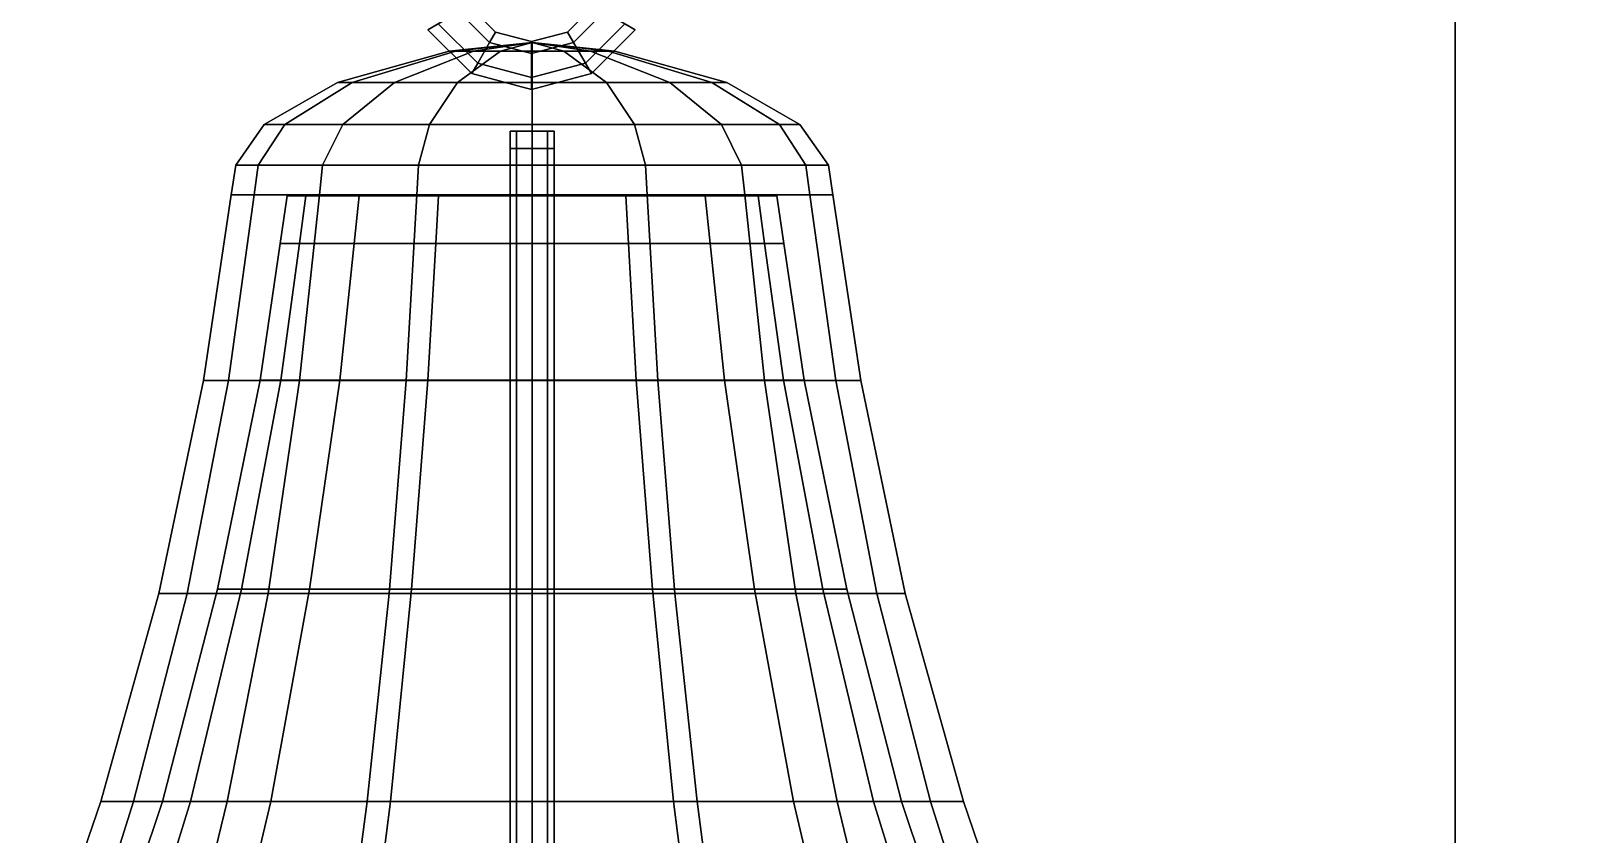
# Model space of a CAD drawing. Header units: metres. Extents: x -14.1 to 14.1, y -13.2 to 13.2.
# Drawn here: x -2.222 to -0.761, y -5.651 to -4.89 of the extents above; entities that cross this region are included whole.
import ezdxf

# ---------------------------------------------------------------- set-up
doc = ezdxf.new("R2010")
doc.units = ezdxf.units.M

msp = doc.modelspace()

# ---------------------------------------------------------------- linework, layer by layer
at = {"layer": 'bell1', "color": 27}
for points in [[(-1.81645, -4.87179, 17.4288), (-1.83613, -4.88314, 17.4288), (-1.79874, -4.92053, 17.4288), (-1.78738, -4.90086, 17.4288)], [(-1.83613, -4.88314, 17.3894), (-1.81645, -4.87179, 17.3894), (-1.78738, -4.90086, 17.3894), (-1.79874, -4.92053, 17.3894)], [(-1.81645, -4.87179, 17.3894), (-1.80666, -4.86611, 17.4091), (-1.7817, -4.89102, 17.4091), (-1.78738, -4.90086, 17.3894)], [(-1.80666, -4.86611, 17.4091), (-1.81645, -4.87179, 17.4288), (-1.78738, -4.90086, 17.4288), (-1.7817, -4.89102, 17.4091)], [(-1.70795, -4.90086, 17.3894), (-1.71363, -4.89102, 17.4091), (-1.68872, -4.86611, 17.4091), (-1.67888, -4.87179, 17.3894)], [(-1.71363, -4.89102, 17.4091), (-1.70795, -4.90086, 17.4288), (-1.67888, -4.87179, 17.4288), (-1.68872, -4.86611, 17.4091)], [(-1.70795, -4.90086, 17.4288), (-1.69664, -4.92053, 17.4288), (-1.65925, -4.88314, 17.4288), (-1.67888, -4.87179, 17.4288)], [(-1.69664, -4.92053, 17.3894), (-1.70795, -4.90086, 17.3894), (-1.67888, -4.87179, 17.3894), (-1.65925, -4.88314, 17.3894)], [(-1.83613, -4.88314, 17.4288), (-1.84597, -4.88882, 17.4091), (-1.80442, -4.93033, 17.4091), (-1.79874, -4.92053, 17.4288)], [(-1.84597, -4.88882, 17.4091), (-1.83613, -4.88314, 17.3894), (-1.79874, -4.92053, 17.3894), (-1.80442, -4.93033, 17.4091)], [(-1.78738, -4.90086, 17.3894), (-1.7817, -4.89102, 17.4091), (-1.74767, -4.90014, 17.4091), (-1.74767, -4.9115, 17.3894)], [(-1.7817, -4.89102, 17.4091), (-1.78738, -4.90086, 17.4288), (-1.74767, -4.9115, 17.4288), (-1.74767, -4.90014, 17.4091)], [(-1.74767, -4.9115, 17.3894), (-1.74767, -4.90014, 17.4091), (-1.71363, -4.89102, 17.4091), (-1.70795, -4.90086, 17.3894)], [(-1.74767, -4.90014, 17.4091), (-1.74767, -4.9115, 17.4288), (-1.70795, -4.90086, 17.4288), (-1.71363, -4.89102, 17.4091)], [(-1.69664, -4.92053, 17.4288), (-1.69096, -4.93033, 17.4091), (-1.64941, -4.88882, 17.4091), (-1.65925, -4.88314, 17.4288)], [(-1.69096, -4.93033, 17.4091), (-1.69664, -4.92053, 17.3894), (-1.65925, -4.88314, 17.3894), (-1.64941, -4.88882, 17.4091)], [(-1.81967, -4.90908, 17.4394), (-1.74722, -4.9009, 17.4094), (-1.82566, -4.90908, 17.4094)], [(-1.82566, -4.90908, 17.4094), (-1.74722, -4.9009, 17.4094), (-1.81967, -4.90908, 17.3794)], [(-1.80268, -4.90908, 17.4649), (-1.74722, -4.9009, 17.4094), (-1.81967, -4.90908, 17.4394)], [(-1.81967, -4.90908, 17.3794), (-1.74722, -4.9009, 17.4094), (-1.80268, -4.90908, 17.3539)], [(-1.77723, -4.90908, 17.4819), (-1.74722, -4.9009, 17.4094), (-1.80268, -4.90908, 17.4649)], [(-1.80268, -4.90908, 17.3539), (-1.74722, -4.9009, 17.4094), (-1.77723, -4.90908, 17.3369)], [(-1.79874, -4.92053, 17.3894), (-1.78738, -4.90086, 17.3894), (-1.74767, -4.9115, 17.3894), (-1.74767, -4.93418, 17.3894)], [(-1.78738, -4.90086, 17.4288), (-1.79874, -4.92053, 17.4288), (-1.74767, -4.93418, 17.4288), (-1.74767, -4.9115, 17.4288)], [(-1.74722, -4.90908, 17.4878), (-1.74722, -4.9009, 17.4094), (-1.77723, -4.90908, 17.4819)], [(-1.77723, -4.90908, 17.3369), (-1.74722, -4.9009, 17.4094), (-1.74722, -4.90908, 17.331)], [(-1.74767, -4.93418, 17.3894), (-1.74767, -4.9115, 17.3894), (-1.70795, -4.90086, 17.3894), (-1.69664, -4.92053, 17.3894)], [(-1.74767, -4.9115, 17.4288), (-1.74767, -4.93418, 17.4288), (-1.69664, -4.92053, 17.4288), (-1.70795, -4.90086, 17.4288)], [(-1.66882, -4.90908, 17.4094), (-1.74722, -4.9009, 17.4094), (-1.67477, -4.90908, 17.4394)], [(-1.67477, -4.90908, 17.4394), (-1.74722, -4.9009, 17.4094), (-1.69176, -4.90908, 17.4649)], [(-1.69176, -4.90908, 17.4649), (-1.74722, -4.9009, 17.4094), (-1.71721, -4.90908, 17.4819)], [(-1.71721, -4.90908, 17.4819), (-1.74722, -4.9009, 17.4094), (-1.74722, -4.90908, 17.4878)], [(-1.74722, -4.90908, 17.331), (-1.74722, -4.9009, 17.4094), (-1.71721, -4.90908, 17.3369)], [(-1.71721, -4.90908, 17.3369), (-1.74722, -4.9009, 17.4094), (-1.69176, -4.90908, 17.3539)], [(-1.69176, -4.90908, 17.3539), (-1.74722, -4.9009, 17.4094), (-1.67477, -4.90908, 17.3794)], [(-1.67477, -4.90908, 17.3794), (-1.74722, -4.9009, 17.4094), (-1.66882, -4.90908, 17.4094)], [(-1.93161, -4.93887, 17.4094), (-1.82566, -4.90908, 17.4094), (-1.81967, -4.90908, 17.3794), (-1.91757, -4.93887, 17.3388)], [(-1.91757, -4.93887, 17.48), (-1.81967, -4.90908, 17.4394), (-1.82566, -4.90908, 17.4094), (-1.93161, -4.93887, 17.4094)], [(-1.91757, -4.93887, 17.3388), (-1.81967, -4.90908, 17.3794), (-1.80268, -4.90908, 17.3539), (-1.87759, -4.93887, 17.279)], [(-1.87759, -4.93887, 17.5398), (-1.80268, -4.90908, 17.4649), (-1.81967, -4.90908, 17.4394), (-1.91757, -4.93887, 17.48)], [(-1.87759, -4.93887, 17.279), (-1.80268, -4.90908, 17.3539), (-1.77723, -4.90908, 17.3369), (-1.81779, -4.93887, 17.239)], [(-1.81779, -4.93887, 17.5798), (-1.77723, -4.90908, 17.4819), (-1.80268, -4.90908, 17.4649), (-1.87759, -4.93887, 17.5398)], [(-1.81779, -4.93887, 17.239), (-1.77723, -4.90908, 17.3369), (-1.74722, -4.90908, 17.331), (-1.74722, -4.93887, 17.225)], [(-1.74722, -4.93887, 17.5938), (-1.74722, -4.90908, 17.4878), (-1.77723, -4.90908, 17.4819), (-1.81779, -4.93887, 17.5798)], [(-1.79874, -4.92053, 17.4288), (-1.80442, -4.93033, 17.4091), (-1.74767, -4.94554, 17.4091), (-1.74767, -4.93418, 17.4288)], [(-1.80442, -4.93033, 17.4091), (-1.79874, -4.92053, 17.3894), (-1.74767, -4.93418, 17.3894), (-1.74767, -4.94554, 17.4091)], [(-1.74767, -4.93418, 17.4288), (-1.74767, -4.94554, 17.4091), (-1.69096, -4.93033, 17.4091), (-1.69664, -4.92053, 17.4288)], [(-1.74767, -4.94554, 17.4091), (-1.74767, -4.93418, 17.3894), (-1.69664, -4.92053, 17.3894), (-1.69096, -4.93033, 17.4091)], [(-1.74722, -4.93887, 17.225), (-1.74722, -4.90908, 17.331), (-1.71721, -4.90908, 17.3369), (-1.67665, -4.93887, 17.239)], [(-1.67665, -4.93887, 17.5798), (-1.71721, -4.90908, 17.4819), (-1.74722, -4.90908, 17.4878), (-1.74722, -4.93887, 17.5938)], [(-1.67665, -4.93887, 17.239), (-1.71721, -4.90908, 17.3369), (-1.69176, -4.90908, 17.3539), (-1.61685, -4.93887, 17.279)], [(-1.61685, -4.93887, 17.5398), (-1.69176, -4.90908, 17.4649), (-1.71721, -4.90908, 17.4819), (-1.67665, -4.93887, 17.5798)], [(-1.61685, -4.93887, 17.279), (-1.69176, -4.90908, 17.3539), (-1.67477, -4.90908, 17.3794), (-1.57687, -4.93887, 17.3388)], [(-1.57687, -4.93887, 17.48), (-1.67477, -4.90908, 17.4394), (-1.69176, -4.90908, 17.4649), (-1.61685, -4.93887, 17.5398)], [(-1.57687, -4.93887, 17.3388), (-1.67477, -4.90908, 17.3794), (-1.66882, -4.90908, 17.4094), (-1.56282, -4.93887, 17.4094)], [(-1.56282, -4.93887, 17.4094), (-1.66882, -4.90908, 17.4094), (-1.67477, -4.90908, 17.4394), (-1.57687, -4.93887, 17.48)], [(-1.98153, -4.97854, 17.5065), (-1.91757, -4.93887, 17.48), (-1.93161, -4.93887, 17.4094), (-2.00085, -4.97854, 17.4094)], [(-2.00085, -4.97854, 17.4094), (-1.93161, -4.93887, 17.4094), (-1.91757, -4.93887, 17.3388), (-1.98153, -4.97854, 17.3123)], [(-1.92656, -4.97854, 17.5887), (-1.87759, -4.93887, 17.5398), (-1.91757, -4.93887, 17.48), (-1.98153, -4.97854, 17.5065)], [(-1.98153, -4.97854, 17.3123), (-1.91757, -4.93887, 17.3388), (-1.87759, -4.93887, 17.279), (-1.92656, -4.97854, 17.2301)], [(-1.84427, -4.97854, 17.6437), (-1.81779, -4.93887, 17.5798), (-1.87759, -4.93887, 17.5398), (-1.92656, -4.97854, 17.5887)], [(-1.92656, -4.97854, 17.2301), (-1.87759, -4.93887, 17.279), (-1.81779, -4.93887, 17.239), (-1.84427, -4.97854, 17.1751)], [(-1.74722, -4.97854, 17.663), (-1.74722, -4.93887, 17.5938), (-1.81779, -4.93887, 17.5798), (-1.84427, -4.97854, 17.6437)], [(-1.84427, -4.97854, 17.1751), (-1.81779, -4.93887, 17.239), (-1.74722, -4.93887, 17.225), (-1.74722, -4.97854, 17.1558)], [(-1.65017, -4.97854, 17.6437), (-1.67665, -4.93887, 17.5798), (-1.74722, -4.93887, 17.5938), (-1.74722, -4.97854, 17.663)], [(-1.74722, -4.97854, 17.1558), (-1.74722, -4.93887, 17.225), (-1.67665, -4.93887, 17.239), (-1.65017, -4.97854, 17.1751)], [(-1.56788, -4.97854, 17.5887), (-1.61685, -4.93887, 17.5398), (-1.67665, -4.93887, 17.5798), (-1.65017, -4.97854, 17.6437)], [(-1.65017, -4.97854, 17.1751), (-1.67665, -4.93887, 17.239), (-1.61685, -4.93887, 17.279), (-1.56788, -4.97854, 17.2301)], [(-1.51291, -4.97854, 17.5065), (-1.57687, -4.93887, 17.48), (-1.61685, -4.93887, 17.5398), (-1.56788, -4.97854, 17.5887)], [(-1.56788, -4.97854, 17.2301), (-1.61685, -4.93887, 17.279), (-1.57687, -4.93887, 17.3388), (-1.51291, -4.97854, 17.3123)], [(-1.49359, -4.97854, 17.4094), (-1.56282, -4.93887, 17.4094), (-1.57687, -4.93887, 17.48), (-1.51291, -4.97854, 17.5065)], [(-1.51291, -4.97854, 17.3123), (-1.57687, -4.93887, 17.3388), (-1.56282, -4.93887, 17.4094), (-1.49359, -4.97854, 17.4094)], [(-2.02786, -5.01705, 17.4094), (-2.00085, -4.97854, 17.4094), (-1.98153, -4.97854, 17.3123), (-2.00653, -5.01705, 17.302)], [(-2.00653, -5.01705, 17.5168), (-1.98153, -4.97854, 17.5065), (-2.00085, -4.97854, 17.4094), (-2.02786, -5.01705, 17.4094)], [(-2.00653, -5.01705, 17.302), (-1.98153, -4.97854, 17.3123), (-1.92656, -4.97854, 17.2301), (-1.94566, -5.01705, 17.211)], [(-1.94566, -5.01705, 17.6079), (-1.92656, -4.97854, 17.5887), (-1.98153, -4.97854, 17.5065), (-2.00653, -5.01705, 17.5168)], [(-1.94566, -5.01705, 17.211), (-1.92656, -4.97854, 17.2301), (-1.84427, -4.97854, 17.1751), (-1.85465, -5.01705, 17.1501)], [(-1.85465, -5.01705, 17.6687), (-1.84427, -4.97854, 17.6437), (-1.92656, -4.97854, 17.5887), (-1.94566, -5.01705, 17.6079)], [(-1.85465, -5.01705, 17.1501), (-1.84427, -4.97854, 17.1751), (-1.74722, -4.97854, 17.1558), (-1.74722, -5.01705, 17.1288)], [(-1.74722, -5.01705, 17.6901), (-1.74722, -4.97854, 17.663), (-1.84427, -4.97854, 17.6437), (-1.85465, -5.01705, 17.6687)], [(-1.74722, -5.01705, 17.1288), (-1.74722, -4.97854, 17.1558), (-1.65017, -4.97854, 17.1751), (-1.63984, -5.01705, 17.1501)], [(-1.63984, -5.01705, 17.6687), (-1.65017, -4.97854, 17.6437), (-1.74722, -4.97854, 17.663), (-1.74722, -5.01705, 17.6901)], [(-1.63984, -5.01705, 17.1501), (-1.65017, -4.97854, 17.1751), (-1.56788, -4.97854, 17.2301), (-1.54878, -5.01705, 17.211)], [(-1.54878, -5.01705, 17.6079), (-1.56788, -4.97854, 17.5887), (-1.65017, -4.97854, 17.6437), (-1.63984, -5.01705, 17.6687)], [(-1.54878, -5.01705, 17.211), (-1.56788, -4.97854, 17.2301), (-1.51291, -4.97854, 17.3123), (-1.48796, -5.01705, 17.302)], [(-1.48796, -5.01705, 17.5168), (-1.51291, -4.97854, 17.5065), (-1.56788, -4.97854, 17.5887), (-1.54878, -5.01705, 17.6079)], [(-1.48796, -5.01705, 17.302), (-1.51291, -4.97854, 17.3123), (-1.49359, -4.97854, 17.4094), (-1.46658, -5.01705, 17.4094)], [(-1.46658, -5.01705, 17.4094), (-1.49359, -4.97854, 17.4094), (-1.51291, -4.97854, 17.5065), (-1.48796, -5.01705, 17.5168)], [(-2.02786, -5.01705, 17.4094), (-2.03211, -5.04531, 17.4094), (-2.01042, -5.04531, 17.5184), (-2.00653, -5.01705, 17.5168)], [(-2.00653, -5.01705, 17.302), (-2.01042, -5.04531, 17.3004), (-2.03211, -5.04531, 17.4094), (-2.02786, -5.01705, 17.4094)], [(-2.00653, -5.01705, 17.5168), (-2.01042, -5.04531, 17.5184), (-1.9487, -5.04531, 17.6109), (-1.94566, -5.01705, 17.6079)], [(-1.94566, -5.01705, 17.211), (-1.9487, -5.04531, 17.2079), (-2.01042, -5.04531, 17.3004), (-2.00653, -5.01705, 17.302)], [(-1.94566, -5.01705, 17.6079), (-1.9487, -5.04531, 17.6109), (-1.85626, -5.04531, 17.6726), (-1.85465, -5.01705, 17.6687)], [(-1.85465, -5.01705, 17.1501), (-1.85626, -5.04531, 17.1462), (-1.9487, -5.04531, 17.2079), (-1.94566, -5.01705, 17.211)], [(-1.85465, -5.01705, 17.6687), (-1.85626, -5.04531, 17.6726), (-1.74722, -5.04531, 17.6943), (-1.74722, -5.01705, 17.6901)], [(-1.74722, -5.01705, 17.1288), (-1.74722, -5.04531, 17.1245), (-1.85626, -5.04531, 17.1462), (-1.85465, -5.01705, 17.1501)], [(-1.74722, -5.01705, 17.6901), (-1.74722, -5.04531, 17.6943), (-1.63818, -5.04531, 17.6726), (-1.63984, -5.01705, 17.6687)], [(-1.63984, -5.01705, 17.1501), (-1.63818, -5.04531, 17.1462), (-1.74722, -5.04531, 17.1245), (-1.74722, -5.01705, 17.1288)], [(-1.63984, -5.01705, 17.6687), (-1.63818, -5.04531, 17.6726), (-1.54578, -5.04531, 17.6109), (-1.54878, -5.01705, 17.6079)], [(-1.54878, -5.01705, 17.211), (-1.54578, -5.04531, 17.2079), (-1.63818, -5.04531, 17.1462), (-1.63984, -5.01705, 17.1501)], [(-1.54878, -5.01705, 17.6079), (-1.54578, -5.04531, 17.6109), (-1.48402, -5.04531, 17.5184), (-1.48796, -5.01705, 17.5168)], [(-1.48796, -5.01705, 17.302), (-1.48402, -5.04531, 17.3004), (-1.54578, -5.04531, 17.2079), (-1.54878, -5.01705, 17.211)], [(-1.48796, -5.01705, 17.5168), (-1.48402, -5.04531, 17.5184), (-1.46233, -5.04531, 17.4094), (-1.46658, -5.01705, 17.4094)], [(-1.46658, -5.01705, 17.4094), (-1.46233, -5.04531, 17.4094), (-1.48402, -5.04531, 17.3004), (-1.48796, -5.01705, 17.302)], [(-2.01042, -5.04531, 17.3004), (-2.03484, -5.22094, 17.2903), (-2.0585, -5.22094, 17.4094), (-2.03211, -5.04531, 17.4094)], [(-2.03211, -5.04531, 17.4094), (-2.0585, -5.22094, 17.4094), (-2.03484, -5.22094, 17.5285), (-2.01042, -5.04531, 17.5184)], [(-1.9487, -5.04531, 17.2079), (-1.96735, -5.22094, 17.1893), (-2.03484, -5.22094, 17.2903), (-2.01042, -5.04531, 17.3004)], [(-2.01042, -5.04531, 17.5184), (-2.03484, -5.22094, 17.5285), (-1.96735, -5.22094, 17.6295), (-1.9487, -5.04531, 17.6109)], [(-1.96757, -5.0912, 17.5007), (-1.98573, -5.0912, 17.4094), (-1.97907, -5.04607, 17.4094), (-1.9614, -5.04607, 17.4981)], [(-1.98573, -5.0912, 17.4094), (-1.96757, -5.0912, 17.3181), (-1.9614, -5.04607, 17.3207), (-1.97907, -5.04607, 17.4094)], [(-1.9614, -5.04607, 17.4981), (-1.97907, -5.04607, 17.4094), (-1.93345, -5.04607, 17.4094), (-1.91927, -5.04607, 17.4807)], [(-1.97907, -5.04607, 17.4094), (-1.9614, -5.04607, 17.3207), (-1.91927, -5.04607, 17.3381), (-1.93345, -5.04607, 17.4094)], [(-1.91587, -5.0912, 17.578), (-1.96757, -5.0912, 17.5007), (-1.9614, -5.04607, 17.4981), (-1.91113, -5.04607, 17.5733)], [(-1.96757, -5.0912, 17.3181), (-1.91587, -5.0912, 17.2408), (-1.91113, -5.04607, 17.2455), (-1.9614, -5.04607, 17.3207)], [(-1.85626, -5.04531, 17.1462), (-1.86636, -5.22094, 17.1218), (-1.96735, -5.22094, 17.1893), (-1.9487, -5.04531, 17.2079)], [(-1.9487, -5.04531, 17.6109), (-1.96735, -5.22094, 17.6295), (-1.86636, -5.22094, 17.697), (-1.85626, -5.04531, 17.6726)], [(-1.91113, -5.04607, 17.5733), (-1.9614, -5.04607, 17.4981), (-1.91927, -5.04607, 17.4807), (-1.87889, -5.04607, 17.5411)], [(-1.9614, -5.04607, 17.3207), (-1.91113, -5.04607, 17.2455), (-1.87889, -5.04607, 17.2777), (-1.91927, -5.04607, 17.3381)], [(-1.93345, -5.04607, 17.4094), (-1.74722, -5.04607, 17.4094), (-1.91927, -5.04607, 17.4807)], [(-1.91927, -5.04607, 17.3381), (-1.74722, -5.04607, 17.4094), (-1.93345, -5.04607, 17.4094)], [(-1.91927, -5.04607, 17.4807), (-1.74722, -5.04607, 17.4094), (-1.87889, -5.04607, 17.5411)], [(-1.87889, -5.04607, 17.2777), (-1.74722, -5.04607, 17.4094), (-1.91927, -5.04607, 17.3381)], [(-1.8385, -5.0912, 17.6297), (-1.91587, -5.0912, 17.578), (-1.91113, -5.04607, 17.5733), (-1.83595, -5.04607, 17.6236)], [(-1.91587, -5.0912, 17.2408), (-1.8385, -5.0912, 17.1891), (-1.83595, -5.04607, 17.1952), (-1.91113, -5.04607, 17.2455)], [(-1.83595, -5.04607, 17.6236), (-1.91113, -5.04607, 17.5733), (-1.87889, -5.04607, 17.5411), (-1.81851, -5.04607, 17.5814)], [(-1.91113, -5.04607, 17.2455), (-1.83595, -5.04607, 17.1952), (-1.81851, -5.04607, 17.2374), (-1.87889, -5.04607, 17.2777)], [(-1.81851, -5.04607, 17.2374), (-1.74722, -5.04607, 17.4094), (-1.87889, -5.04607, 17.2777)], [(-1.87889, -5.04607, 17.5411), (-1.74722, -5.04607, 17.4094), (-1.81851, -5.04607, 17.5814)], [(-1.74722, -5.04531, 17.1245), (-1.74722, -5.22094, 17.0981), (-1.86636, -5.22094, 17.1218), (-1.85626, -5.04531, 17.1462)], [(-1.85626, -5.04531, 17.6726), (-1.86636, -5.22094, 17.697), (-1.74722, -5.22094, 17.7207), (-1.74722, -5.04531, 17.6943)], [(-1.74722, -5.0912, 17.6479), (-1.8385, -5.0912, 17.6297), (-1.83595, -5.04607, 17.6236), (-1.74722, -5.04607, 17.6412)], [(-1.8385, -5.0912, 17.1891), (-1.74722, -5.0912, 17.1709), (-1.74722, -5.04607, 17.1776), (-1.83595, -5.04607, 17.1952)], [(-1.74722, -5.04607, 17.6412), (-1.83595, -5.04607, 17.6236), (-1.81851, -5.04607, 17.5814), (-1.74722, -5.04607, 17.5956)], [(-1.83595, -5.04607, 17.1952), (-1.74722, -5.04607, 17.1776), (-1.74722, -5.04607, 17.2232), (-1.81851, -5.04607, 17.2374)], [(-1.81851, -5.04607, 17.5814), (-1.74722, -5.04607, 17.4094), (-1.74722, -5.04607, 17.5956)], [(-1.74722, -5.04607, 17.2232), (-1.74722, -5.04607, 17.4094), (-1.81851, -5.04607, 17.2374)], [(-1.63818, -5.04531, 17.1462), (-1.62812, -5.22094, 17.1218), (-1.74722, -5.22094, 17.0981), (-1.74722, -5.04531, 17.1245)], [(-1.74722, -5.04531, 17.6943), (-1.74722, -5.22094, 17.7207), (-1.62812, -5.22094, 17.697), (-1.63818, -5.04531, 17.6726)], [(-1.65853, -5.04607, 17.6236), (-1.74722, -5.04607, 17.6412), (-1.74722, -5.04607, 17.5956), (-1.67597, -5.04607, 17.5814)], [(-1.65594, -5.0912, 17.6297), (-1.74722, -5.0912, 17.6479), (-1.74722, -5.04607, 17.6412), (-1.65853, -5.04607, 17.6236)], [(-1.74722, -5.04607, 17.5956), (-1.74722, -5.04607, 17.4094), (-1.67597, -5.04607, 17.5814)], [(-1.67597, -5.04607, 17.5814), (-1.74722, -5.04607, 17.4094), (-1.61555, -5.04607, 17.5411)], [(-1.61555, -5.04607, 17.5411), (-1.74722, -5.04607, 17.4094), (-1.57517, -5.04607, 17.4807)], [(-1.56099, -5.04607, 17.4094), (-1.74722, -5.04607, 17.4094), (-1.57517, -5.04607, 17.3381)], [(-1.57517, -5.04607, 17.3381), (-1.74722, -5.04607, 17.4094), (-1.61555, -5.04607, 17.2777)], [(-1.61555, -5.04607, 17.2777), (-1.74722, -5.04607, 17.4094), (-1.67597, -5.04607, 17.2374)], [(-1.67597, -5.04607, 17.2374), (-1.74722, -5.04607, 17.4094), (-1.74722, -5.04607, 17.2232)], [(-1.74722, -5.0912, 17.1709), (-1.65594, -5.0912, 17.1891), (-1.65853, -5.04607, 17.1952), (-1.74722, -5.04607, 17.1776)], [(-1.74722, -5.04607, 17.1776), (-1.65853, -5.04607, 17.1952), (-1.67597, -5.04607, 17.2374), (-1.74722, -5.04607, 17.2232)], [(-1.57517, -5.04607, 17.4807), (-1.74722, -5.04607, 17.4094), (-1.56099, -5.04607, 17.4094)], [(-1.58331, -5.04607, 17.5733), (-1.65853, -5.04607, 17.6236), (-1.67597, -5.04607, 17.5814), (-1.61555, -5.04607, 17.5411)], [(-1.65853, -5.04607, 17.1952), (-1.58331, -5.04607, 17.2455), (-1.61555, -5.04607, 17.2777), (-1.67597, -5.04607, 17.2374)], [(-1.57857, -5.0912, 17.578), (-1.65594, -5.0912, 17.6297), (-1.65853, -5.04607, 17.6236), (-1.58331, -5.04607, 17.5733)], [(-1.65594, -5.0912, 17.1891), (-1.57857, -5.0912, 17.2408), (-1.58331, -5.04607, 17.2455), (-1.65853, -5.04607, 17.1952)], [(-1.54578, -5.04531, 17.2079), (-1.52714, -5.22094, 17.1893), (-1.62812, -5.22094, 17.1218), (-1.63818, -5.04531, 17.1462)], [(-1.63818, -5.04531, 17.6726), (-1.62812, -5.22094, 17.697), (-1.52714, -5.22094, 17.6295), (-1.54578, -5.04531, 17.6109)], [(-1.53304, -5.04607, 17.4981), (-1.58331, -5.04607, 17.5733), (-1.61555, -5.04607, 17.5411), (-1.57517, -5.04607, 17.4807)], [(-1.58331, -5.04607, 17.2455), (-1.53304, -5.04607, 17.3207), (-1.57517, -5.04607, 17.3381), (-1.61555, -5.04607, 17.2777)], [(-1.52691, -5.0912, 17.5007), (-1.57857, -5.0912, 17.578), (-1.58331, -5.04607, 17.5733), (-1.53304, -5.04607, 17.4981)], [(-1.57857, -5.0912, 17.2408), (-1.52691, -5.0912, 17.3181), (-1.53304, -5.04607, 17.3207), (-1.58331, -5.04607, 17.2455)], [(-1.51542, -5.04607, 17.4094), (-1.53304, -5.04607, 17.4981), (-1.57517, -5.04607, 17.4807), (-1.56099, -5.04607, 17.4094)], [(-1.53304, -5.04607, 17.3207), (-1.51542, -5.04607, 17.4094), (-1.56099, -5.04607, 17.4094), (-1.57517, -5.04607, 17.3381)], [(-1.48402, -5.04531, 17.3004), (-1.45965, -5.22094, 17.2903), (-1.52714, -5.22094, 17.1893), (-1.54578, -5.04531, 17.2079)], [(-1.54578, -5.04531, 17.6109), (-1.52714, -5.22094, 17.6295), (-1.45965, -5.22094, 17.5285), (-1.48402, -5.04531, 17.5184)], [(-1.50875, -5.0912, 17.4094), (-1.52691, -5.0912, 17.5007), (-1.53304, -5.04607, 17.4981), (-1.51542, -5.04607, 17.4094)], [(-1.52691, -5.0912, 17.3181), (-1.50875, -5.0912, 17.4094), (-1.51542, -5.04607, 17.4094), (-1.53304, -5.04607, 17.3207)], [(-1.46233, -5.04531, 17.4094), (-1.43594, -5.22094, 17.4094), (-1.45965, -5.22094, 17.2903), (-1.48402, -5.04531, 17.3004)], [(-1.48402, -5.04531, 17.5184), (-1.45965, -5.22094, 17.5285), (-1.43594, -5.22094, 17.4094), (-1.46233, -5.04531, 17.4094)], [(-1.98528, -5.22085, 17.3108), (-1.96757, -5.0912, 17.3181), (-1.98573, -5.0912, 17.4094), (-2.00487, -5.22085, 17.4094)], [(-2.00487, -5.22085, 17.4094), (-1.98573, -5.0912, 17.4094), (-1.96757, -5.0912, 17.5007), (-1.98528, -5.22085, 17.508)], [(-1.92942, -5.22085, 17.2272), (-1.91587, -5.0912, 17.2408), (-1.96757, -5.0912, 17.3181), (-1.98528, -5.22085, 17.3108)], [(-1.98528, -5.22085, 17.508), (-1.96757, -5.0912, 17.5007), (-1.91587, -5.0912, 17.578), (-1.92942, -5.22085, 17.5916)], [(-1.84583, -5.22085, 17.1714), (-1.8385, -5.0912, 17.1891), (-1.91587, -5.0912, 17.2408), (-1.92942, -5.22085, 17.2272)], [(-1.92942, -5.22085, 17.5916), (-1.91587, -5.0912, 17.578), (-1.8385, -5.0912, 17.6297), (-1.84583, -5.22085, 17.6475)], [(-1.74722, -5.22085, 17.1517), (-1.74722, -5.0912, 17.1709), (-1.8385, -5.0912, 17.1891), (-1.84583, -5.22085, 17.1714)], [(-1.84583, -5.22085, 17.6475), (-1.8385, -5.0912, 17.6297), (-1.74722, -5.0912, 17.6479), (-1.74722, -5.22085, 17.6671)], [(-1.6486, -5.22085, 17.1714), (-1.65594, -5.0912, 17.1891), (-1.74722, -5.0912, 17.1709), (-1.74722, -5.22085, 17.1517)], [(-1.74722, -5.22085, 17.6671), (-1.74722, -5.0912, 17.6479), (-1.65594, -5.0912, 17.6297), (-1.6486, -5.22085, 17.6475)], [(-1.56502, -5.22085, 17.2272), (-1.57857, -5.0912, 17.2408), (-1.65594, -5.0912, 17.1891), (-1.6486, -5.22085, 17.1714)], [(-1.6486, -5.22085, 17.6475), (-1.65594, -5.0912, 17.6297), (-1.57857, -5.0912, 17.578), (-1.56502, -5.22085, 17.5916)], [(-1.50916, -5.22085, 17.3108), (-1.52691, -5.0912, 17.3181), (-1.57857, -5.0912, 17.2408), (-1.56502, -5.22085, 17.2272)], [(-1.56502, -5.22085, 17.5916), (-1.57857, -5.0912, 17.578), (-1.52691, -5.0912, 17.5007), (-1.50916, -5.22085, 17.508)], [(-1.48957, -5.22085, 17.4094), (-1.50875, -5.0912, 17.4094), (-1.52691, -5.0912, 17.3181), (-1.50916, -5.22085, 17.3108)], [(-1.50916, -5.22085, 17.508), (-1.52691, -5.0912, 17.5007), (-1.50875, -5.0912, 17.4094), (-1.48957, -5.22085, 17.4094)], [(-2.0585, -5.22094, 17.4094), (-2.10067, -5.42274, 17.4094), (-2.07379, -5.42274, 17.5447), (-2.03484, -5.22094, 17.5285)], [(-2.03484, -5.22094, 17.2903), (-2.07379, -5.42274, 17.2741), (-2.10067, -5.42274, 17.4094), (-2.0585, -5.22094, 17.4094)], [(-2.03484, -5.22094, 17.5285), (-2.07379, -5.42274, 17.5447), (-1.99718, -5.42274, 17.6593), (-1.96735, -5.22094, 17.6295)], [(-1.96735, -5.22094, 17.1893), (-1.99718, -5.42274, 17.1595), (-2.07379, -5.42274, 17.2741), (-2.03484, -5.22094, 17.2903)], [(-2.04521, -5.41876, 17.4094), (-2.00487, -5.22085, 17.4094), (-1.98528, -5.22085, 17.508), (-2.02254, -5.41876, 17.5234)], [(-2.02254, -5.41876, 17.2954), (-1.98528, -5.22085, 17.3108), (-2.00487, -5.22085, 17.4094), (-2.04521, -5.41876, 17.4094)], [(-2.02254, -5.41876, 17.5234), (-1.98528, -5.22085, 17.508), (-1.92942, -5.22085, 17.5916), (-1.95796, -5.41876, 17.6201)], [(-1.95796, -5.41876, 17.1987), (-1.92942, -5.22085, 17.2272), (-1.98528, -5.22085, 17.3108), (-2.02254, -5.41876, 17.2954)], [(-1.96735, -5.22094, 17.6295), (-1.99718, -5.42274, 17.6593), (-1.88251, -5.42274, 17.736), (-1.86636, -5.22094, 17.697)], [(-1.86636, -5.22094, 17.1218), (-1.88251, -5.42274, 17.0829), (-1.99718, -5.42274, 17.1595), (-1.96735, -5.22094, 17.1893)], [(-1.95796, -5.41876, 17.6201), (-1.92942, -5.22085, 17.5916), (-1.84583, -5.22085, 17.6475), (-1.86126, -5.41876, 17.6847)], [(-1.86126, -5.41876, 17.1341), (-1.84583, -5.22085, 17.1714), (-1.92942, -5.22085, 17.2272), (-1.95796, -5.41876, 17.1987)], [(-1.86636, -5.22094, 17.697), (-1.88251, -5.42274, 17.736), (-1.74722, -5.42274, 17.7629), (-1.74722, -5.22094, 17.7207)], [(-1.74722, -5.22094, 17.0981), (-1.74722, -5.42274, 17.0559), (-1.88251, -5.42274, 17.0829), (-1.86636, -5.22094, 17.1218)], [(-1.86126, -5.41876, 17.6847), (-1.84583, -5.22085, 17.6475), (-1.74722, -5.22085, 17.6671), (-1.74722, -5.41876, 17.7074)], [(-1.74722, -5.41876, 17.1114), (-1.74722, -5.22085, 17.1517), (-1.84583, -5.22085, 17.1714), (-1.86126, -5.41876, 17.1341)], [(-1.74722, -5.41876, 17.7074), (-1.74722, -5.22085, 17.6671), (-1.6486, -5.22085, 17.6475), (-1.63317, -5.41876, 17.6847)], [(-1.63317, -5.41876, 17.1341), (-1.6486, -5.22085, 17.1714), (-1.74722, -5.22085, 17.1517), (-1.74722, -5.41876, 17.1114)], [(-1.74722, -5.22094, 17.7207), (-1.74722, -5.42274, 17.7629), (-1.61198, -5.42274, 17.736), (-1.62812, -5.22094, 17.697)], [(-1.62812, -5.22094, 17.1218), (-1.61198, -5.42274, 17.0829), (-1.74722, -5.42274, 17.0559), (-1.74722, -5.22094, 17.0981)], [(-1.63317, -5.41876, 17.6847), (-1.6486, -5.22085, 17.6475), (-1.56502, -5.22085, 17.5916), (-1.53653, -5.41876, 17.6201)], [(-1.53653, -5.41876, 17.1987), (-1.56502, -5.22085, 17.2272), (-1.6486, -5.22085, 17.1714), (-1.63317, -5.41876, 17.1341)], [(-1.62812, -5.22094, 17.697), (-1.61198, -5.42274, 17.736), (-1.4973, -5.42274, 17.6593), (-1.52714, -5.22094, 17.6295)], [(-1.52714, -5.22094, 17.1893), (-1.4973, -5.42274, 17.1595), (-1.61198, -5.42274, 17.0829), (-1.62812, -5.22094, 17.1218)], [(-1.53653, -5.41876, 17.6201), (-1.56502, -5.22085, 17.5916), (-1.50916, -5.22085, 17.508), (-1.4719, -5.41876, 17.5234)], [(-1.4719, -5.41876, 17.2954), (-1.50916, -5.22085, 17.3108), (-1.56502, -5.22085, 17.2272), (-1.53653, -5.41876, 17.1987)], [(-1.52714, -5.22094, 17.6295), (-1.4973, -5.42274, 17.6593), (-1.42069, -5.42274, 17.5447), (-1.45965, -5.22094, 17.5285)], [(-1.45965, -5.22094, 17.2903), (-1.42069, -5.42274, 17.2741), (-1.4973, -5.42274, 17.1595), (-1.52714, -5.22094, 17.1893)], [(-1.4719, -5.41876, 17.5234), (-1.50916, -5.22085, 17.508), (-1.48957, -5.22085, 17.4094), (-1.44923, -5.41876, 17.4094)], [(-1.44923, -5.41876, 17.4094), (-1.48957, -5.22085, 17.4094), (-1.50916, -5.22085, 17.3108), (-1.4719, -5.41876, 17.2954)], [(-1.45965, -5.22094, 17.5285), (-1.42069, -5.42274, 17.5447), (-1.39377, -5.42274, 17.4094), (-1.43594, -5.22094, 17.4094)], [(-1.43594, -5.22094, 17.4094), (-1.39377, -5.42274, 17.4094), (-1.42069, -5.42274, 17.2741), (-1.45965, -5.22094, 17.2903)], [(-2.07066, -5.61974, 17.2754), (-2.02254, -5.41876, 17.2954), (-2.04521, -5.41876, 17.4094), (-2.09727, -5.61974, 17.4094)], [(-2.09727, -5.61974, 17.4094), (-2.04521, -5.41876, 17.4094), (-2.02254, -5.41876, 17.5234), (-2.07066, -5.61974, 17.5434)], [(-1.99477, -5.61974, 17.1619), (-1.95796, -5.41876, 17.1987), (-2.02254, -5.41876, 17.2954), (-2.07066, -5.61974, 17.2754)], [(-2.07066, -5.61974, 17.5434), (-2.02254, -5.41876, 17.5234), (-1.95796, -5.41876, 17.6201), (-1.99477, -5.61974, 17.6569)], [(-1.88121, -5.61974, 17.086), (-1.86126, -5.41876, 17.1341), (-1.95796, -5.41876, 17.1987), (-1.99477, -5.61974, 17.1619)], [(-1.99477, -5.61974, 17.6569), (-1.95796, -5.41876, 17.6201), (-1.86126, -5.41876, 17.6847), (-1.88121, -5.61974, 17.7328)], [(-1.74722, -5.61974, 17.0593), (-1.74722, -5.41876, 17.1114), (-1.86126, -5.41876, 17.1341), (-1.88121, -5.61974, 17.086)], [(-1.88121, -5.61974, 17.7328), (-1.86126, -5.41876, 17.6847), (-1.74722, -5.41876, 17.7074), (-1.74722, -5.61974, 17.7595)], [(-1.61327, -5.61974, 17.086), (-1.63317, -5.41876, 17.1341), (-1.74722, -5.41876, 17.1114), (-1.74722, -5.61974, 17.0593)], [(-1.74722, -5.61974, 17.7595), (-1.74722, -5.41876, 17.7074), (-1.63317, -5.41876, 17.6847), (-1.61327, -5.61974, 17.7328)], [(-1.49967, -5.61974, 17.1619), (-1.53653, -5.41876, 17.1987), (-1.63317, -5.41876, 17.1341), (-1.61327, -5.61974, 17.086)], [(-1.61327, -5.61974, 17.7328), (-1.63317, -5.41876, 17.6847), (-1.53653, -5.41876, 17.6201), (-1.49967, -5.61974, 17.6569)], [(-1.42382, -5.61974, 17.2754), (-1.4719, -5.41876, 17.2954), (-1.53653, -5.41876, 17.1987), (-1.49967, -5.61974, 17.1619)], [(-1.49967, -5.61974, 17.6569), (-1.53653, -5.41876, 17.6201), (-1.4719, -5.41876, 17.5234), (-1.42382, -5.61974, 17.5434)], [(-1.39717, -5.61974, 17.4094), (-1.44923, -5.41876, 17.4094), (-1.4719, -5.41876, 17.2954), (-1.42382, -5.61974, 17.2754)], [(-1.42382, -5.61974, 17.5434), (-1.4719, -5.41876, 17.5234), (-1.44923, -5.41876, 17.4094), (-1.39717, -5.61974, 17.4094)], [(-2.07379, -5.42274, 17.2741), (-2.12464, -5.61974, 17.2531), (-2.15572, -5.61974, 17.4094), (-2.10067, -5.42274, 17.4094)], [(-2.10067, -5.42274, 17.4094), (-2.15572, -5.61974, 17.4094), (-2.12464, -5.61974, 17.5657), (-2.07379, -5.42274, 17.5447)], [(-1.99718, -5.42274, 17.1595), (-2.03609, -5.61974, 17.1205), (-2.12464, -5.61974, 17.2531), (-2.07379, -5.42274, 17.2741)], [(-2.07379, -5.42274, 17.5447), (-2.12464, -5.61974, 17.5657), (-2.03609, -5.61974, 17.6983), (-1.99718, -5.42274, 17.6593)], [(-1.88251, -5.42274, 17.0829), (-1.90353, -5.61974, 17.032), (-2.03609, -5.61974, 17.1205), (-1.99718, -5.42274, 17.1595)], [(-1.99718, -5.42274, 17.6593), (-2.03609, -5.61974, 17.6983), (-1.90353, -5.61974, 17.7868), (-1.88251, -5.42274, 17.736)], [(-1.74722, -5.42274, 17.0559), (-1.74722, -5.61974, 17.0009), (-1.90353, -5.61974, 17.032), (-1.88251, -5.42274, 17.0829)], [(-1.88251, -5.42274, 17.736), (-1.90353, -5.61974, 17.7868), (-1.74722, -5.61974, 17.8179), (-1.74722, -5.42274, 17.7629)], [(-1.61198, -5.42274, 17.0829), (-1.59091, -5.61974, 17.032), (-1.74722, -5.61974, 17.0009), (-1.74722, -5.42274, 17.0559)], [(-1.74722, -5.42274, 17.7629), (-1.74722, -5.61974, 17.8179), (-1.59091, -5.61974, 17.7868), (-1.61198, -5.42274, 17.736)], [(-1.4973, -5.42274, 17.1595), (-1.45835, -5.61974, 17.1205), (-1.59091, -5.61974, 17.032), (-1.61198, -5.42274, 17.0829)], [(-1.61198, -5.42274, 17.736), (-1.59091, -5.61974, 17.7868), (-1.45835, -5.61974, 17.6983), (-1.4973, -5.42274, 17.6593)], [(-1.42069, -5.42274, 17.2741), (-1.36984, -5.61974, 17.2531), (-1.45835, -5.61974, 17.1205), (-1.4973, -5.42274, 17.1595)], [(-1.4973, -5.42274, 17.6593), (-1.45835, -5.61974, 17.6983), (-1.36984, -5.61974, 17.5657), (-1.42069, -5.42274, 17.5447)], [(-1.39377, -5.42274, 17.4094), (-1.33871, -5.61974, 17.4094), (-1.36984, -5.61974, 17.2531), (-1.42069, -5.42274, 17.2741)], [(-1.42069, -5.42274, 17.5447), (-1.36984, -5.61974, 17.5657), (-1.33871, -5.61974, 17.4094), (-1.39377, -5.42274, 17.4094)], [(-2.15572, -5.61974, 17.4094), (-2.22196, -5.81331, 17.4094), (-2.18582, -5.81331, 17.5911), (-2.12464, -5.61974, 17.5657)], [(-2.12464, -5.61974, 17.2531), (-2.18582, -5.81331, 17.2277), (-2.22196, -5.81331, 17.4094), (-2.15572, -5.61974, 17.4094)], [(-2.12464, -5.61974, 17.5657), (-2.18582, -5.81331, 17.5911), (-2.08292, -5.81331, 17.7451), (-2.03609, -5.61974, 17.6983)], [(-2.03609, -5.61974, 17.1205), (-2.08292, -5.81331, 17.0737), (-2.18582, -5.81331, 17.2277), (-2.12464, -5.61974, 17.2531)], [(-2.1619, -5.81282, 17.4094), (-2.09727, -5.61974, 17.4094), (-2.07066, -5.61974, 17.5434), (-2.13032, -5.81282, 17.5681)], [(-2.13032, -5.81282, 17.2507), (-2.07066, -5.61974, 17.2754), (-2.09727, -5.61974, 17.4094), (-2.1619, -5.81282, 17.4094)], [(-2.13032, -5.81282, 17.5681), (-2.07066, -5.61974, 17.5434), (-1.99477, -5.61974, 17.6569), (-2.04043, -5.81282, 17.7026)], [(-2.04043, -5.81282, 17.1162), (-1.99477, -5.61974, 17.1619), (-2.07066, -5.61974, 17.2754), (-2.13032, -5.81282, 17.2507)], [(-2.03609, -5.61974, 17.6983), (-2.08292, -5.81331, 17.7451), (-1.92889, -5.81331, 17.848), (-1.90353, -5.61974, 17.7868)], [(-1.90353, -5.61974, 17.032), (-1.92889, -5.81331, 16.9708), (-2.08292, -5.81331, 17.0737), (-2.03609, -5.61974, 17.1205)], [(-2.04043, -5.81282, 17.7026), (-1.99477, -5.61974, 17.6569), (-1.88121, -5.61974, 17.7328), (-1.9059, -5.81282, 17.7925)], [(-1.9059, -5.81282, 17.0263), (-1.88121, -5.61974, 17.086), (-1.99477, -5.61974, 17.1619), (-2.04043, -5.81282, 17.1162)], [(-1.90353, -5.61974, 17.7868), (-1.92889, -5.81331, 17.848), (-1.74722, -5.81331, 17.8841), (-1.74722, -5.61974, 17.8179)], [(-1.74722, -5.61974, 17.0009), (-1.74722, -5.81331, 16.9347), (-1.92889, -5.81331, 16.9708), (-1.90353, -5.61974, 17.032)], [(-1.9059, -5.81282, 17.7925), (-1.88121, -5.61974, 17.7328), (-1.74722, -5.61974, 17.7595), (-1.74722, -5.81282, 17.8241)], [(-1.74722, -5.81282, 16.9947), (-1.74722, -5.61974, 17.0593), (-1.88121, -5.61974, 17.086), (-1.9059, -5.81282, 17.0263)], [(-1.74722, -5.61974, 17.8179), (-1.74722, -5.81331, 17.8841), (-1.56555, -5.81331, 17.848), (-1.59091, -5.61974, 17.7868)], [(-1.59091, -5.61974, 17.032), (-1.56555, -5.81331, 16.9708), (-1.74722, -5.81331, 16.9347), (-1.74722, -5.61974, 17.0009)], [(-1.74722, -5.81282, 17.8241), (-1.74722, -5.61974, 17.7595), (-1.61327, -5.61974, 17.7328), (-1.58854, -5.81282, 17.7925)], [(-1.58854, -5.81282, 17.0263), (-1.61327, -5.61974, 17.086), (-1.74722, -5.61974, 17.0593), (-1.74722, -5.81282, 16.9947)], [(-1.58854, -5.81282, 17.7925), (-1.61327, -5.61974, 17.7328), (-1.49967, -5.61974, 17.6569), (-1.45401, -5.81282, 17.7026)], [(-1.45401, -5.81282, 17.1162), (-1.49967, -5.61974, 17.1619), (-1.61327, -5.61974, 17.086), (-1.58854, -5.81282, 17.0263)], [(-1.59091, -5.61974, 17.7868), (-1.56555, -5.81331, 17.848), (-1.41152, -5.81331, 17.7451), (-1.45835, -5.61974, 17.6983)], [(-1.45835, -5.61974, 17.1205), (-1.41152, -5.81331, 17.0737), (-1.56555, -5.81331, 16.9708), (-1.59091, -5.61974, 17.032)], [(-1.45401, -5.81282, 17.7026), (-1.49967, -5.61974, 17.6569), (-1.42382, -5.61974, 17.5434), (-1.36412, -5.81282, 17.5681)], [(-1.36412, -5.81282, 17.2507), (-1.42382, -5.61974, 17.2754), (-1.49967, -5.61974, 17.1619), (-1.45401, -5.81282, 17.1162)], [(-1.45835, -5.61974, 17.6983), (-1.41152, -5.81331, 17.7451), (-1.30861, -5.81331, 17.5911), (-1.36984, -5.61974, 17.5657)], [(-1.36984, -5.61974, 17.2531), (-1.30861, -5.81331, 17.2277), (-1.41152, -5.81331, 17.0737), (-1.45835, -5.61974, 17.1205)], [(-1.36412, -5.81282, 17.5681), (-1.42382, -5.61974, 17.5434), (-1.39717, -5.61974, 17.4094), (-1.33254, -5.81282, 17.4094)], [(-1.33254, -5.81282, 17.4094), (-1.39717, -5.61974, 17.4094), (-1.42382, -5.61974, 17.2754), (-1.36412, -5.81282, 17.2507)], [(-1.36984, -5.61974, 17.5657), (-1.30861, -5.81331, 17.5911), (-1.27248, -5.81331, 17.4094), (-1.33871, -5.61974, 17.4094)], [(-1.33871, -5.61974, 17.4094), (-1.27248, -5.81331, 17.4094), (-1.30861, -5.81331, 17.2277), (-1.36984, -5.61974, 17.2531)]]:
    msp.add_3dface(points, dxfattribs=at)
at = {"layer": 'clap1', "color": 16}
for points in [[(-1.76802, -4.98485, 17.4094), (-1.74722, -4.98485, 17.4094), (-1.76193, -4.98485, 17.3947)], [(-1.76193, -4.98485, 17.4241), (-1.74722, -4.98485, 17.4094), (-1.76802, -4.98485, 17.4094)], [(-1.76193, -5.00139, 17.4241), (-1.76193, -4.98485, 17.4241), (-1.76802, -4.98485, 17.4094), (-1.76802, -5.00139, 17.4094)], [(-1.76802, -5.00139, 17.4094), (-1.76802, -4.98485, 17.4094), (-1.76193, -4.98485, 17.3947), (-1.76193, -5.00139, 17.3947)], [(-1.76193, -4.98485, 17.3947), (-1.74722, -4.98485, 17.4094), (-1.74722, -4.98485, 17.3886)], [(-1.74722, -4.98485, 17.4302), (-1.74722, -4.98485, 17.4094), (-1.76193, -4.98485, 17.4241)], [(-1.74722, -5.00139, 17.4302), (-1.74722, -4.98485, 17.4302), (-1.76193, -4.98485, 17.4241), (-1.76193, -5.00139, 17.4241)], [(-1.76193, -5.00139, 17.3947), (-1.76193, -4.98485, 17.3947), (-1.74722, -4.98485, 17.3886), (-1.74722, -5.00139, 17.3886)], [(-1.72642, -4.98485, 17.4094), (-1.74722, -4.98485, 17.4094), (-1.73255, -4.98485, 17.4241)], [(-1.73255, -4.98485, 17.3947), (-1.74722, -4.98485, 17.4094), (-1.72642, -4.98485, 17.4094)], [(-1.74722, -5.00139, 17.3886), (-1.74722, -4.98485, 17.3886), (-1.73255, -4.98485, 17.3947), (-1.73255, -5.00139, 17.3947)], [(-1.74722, -4.98485, 17.3886), (-1.74722, -4.98485, 17.4094), (-1.73255, -4.98485, 17.3947)], [(-1.73255, -5.00139, 17.4241), (-1.73255, -4.98485, 17.4241), (-1.74722, -4.98485, 17.4302), (-1.74722, -5.00139, 17.4302)], [(-1.73255, -4.98485, 17.4241), (-1.74722, -4.98485, 17.4094), (-1.74722, -4.98485, 17.4302)], [(-1.72642, -5.00139, 17.4094), (-1.72642, -4.98485, 17.4094), (-1.73255, -4.98485, 17.4241), (-1.73255, -5.00139, 17.4241)], [(-1.73255, -5.00139, 17.3947), (-1.73255, -4.98485, 17.3947), (-1.72642, -4.98485, 17.4094), (-1.72642, -5.00139, 17.4094)], [(-1.76193, -5.91152, 17.4241), (-1.76193, -5.00139, 17.4241), (-1.76802, -5.00139, 17.4094), (-1.76802, -5.91152, 17.4094)], [(-1.76802, -5.91152, 17.4094), (-1.76802, -5.00139, 17.4094), (-1.76193, -5.00139, 17.3947), (-1.76193, -5.91152, 17.3947)], [(-1.76193, -5.91152, 17.3947), (-1.76193, -5.00139, 17.3947), (-1.74722, -5.00139, 17.3886), (-1.74722, -5.91152, 17.3886)], [(-1.74722, -5.91152, 17.4302), (-1.74722, -5.00139, 17.4302), (-1.76193, -5.00139, 17.4241), (-1.76193, -5.91152, 17.4241)], [(-1.74722, -5.91152, 17.3886), (-1.74722, -5.00139, 17.3886), (-1.73255, -5.00139, 17.3947), (-1.73255, -5.91152, 17.3947)], [(-1.73255, -5.91152, 17.4241), (-1.73255, -5.00139, 17.4241), (-1.74722, -5.00139, 17.4302), (-1.74722, -5.91152, 17.4302)], [(-1.73255, -5.91152, 17.3947), (-1.73255, -5.00139, 17.3947), (-1.72642, -5.00139, 17.4094), (-1.72642, -5.91152, 17.4094)], [(-1.72642, -5.91152, 17.4094), (-1.72642, -5.00139, 17.4094), (-1.73255, -5.00139, 17.4241), (-1.73255, -5.91152, 17.4241)]]:
    msp.add_3dface(points, dxfattribs=at)
at = {"layer": 'facade', "color": 30}
for points in [[(0.808645, -6.79754, 16.6459), (-0.872784, -6.79754, 16.6459), (-0.872828, -4.31735, 16.6459), (0.808645, -4.31735, 16.6459)], [(0.808645, -6.79754, 18.1308), (0.808645, -4.31735, 18.1308), (-0.872828, -4.31735, 18.1308), (-0.872784, -6.79754, 18.1308)]]:
    msp.add_3dface(points, dxfattribs=at)
at = {"layer": 'facade2', "color": 22}
msp.add_3dface([(-0.872784, -6.79754, 18.1308), (-0.872828, -4.31735, 18.1308), (-0.872828, -4.31735, 16.6459), (-0.872784, -6.79754, 16.6459)], dxfattribs=at)

doc.saveas('drawing.dxf')
